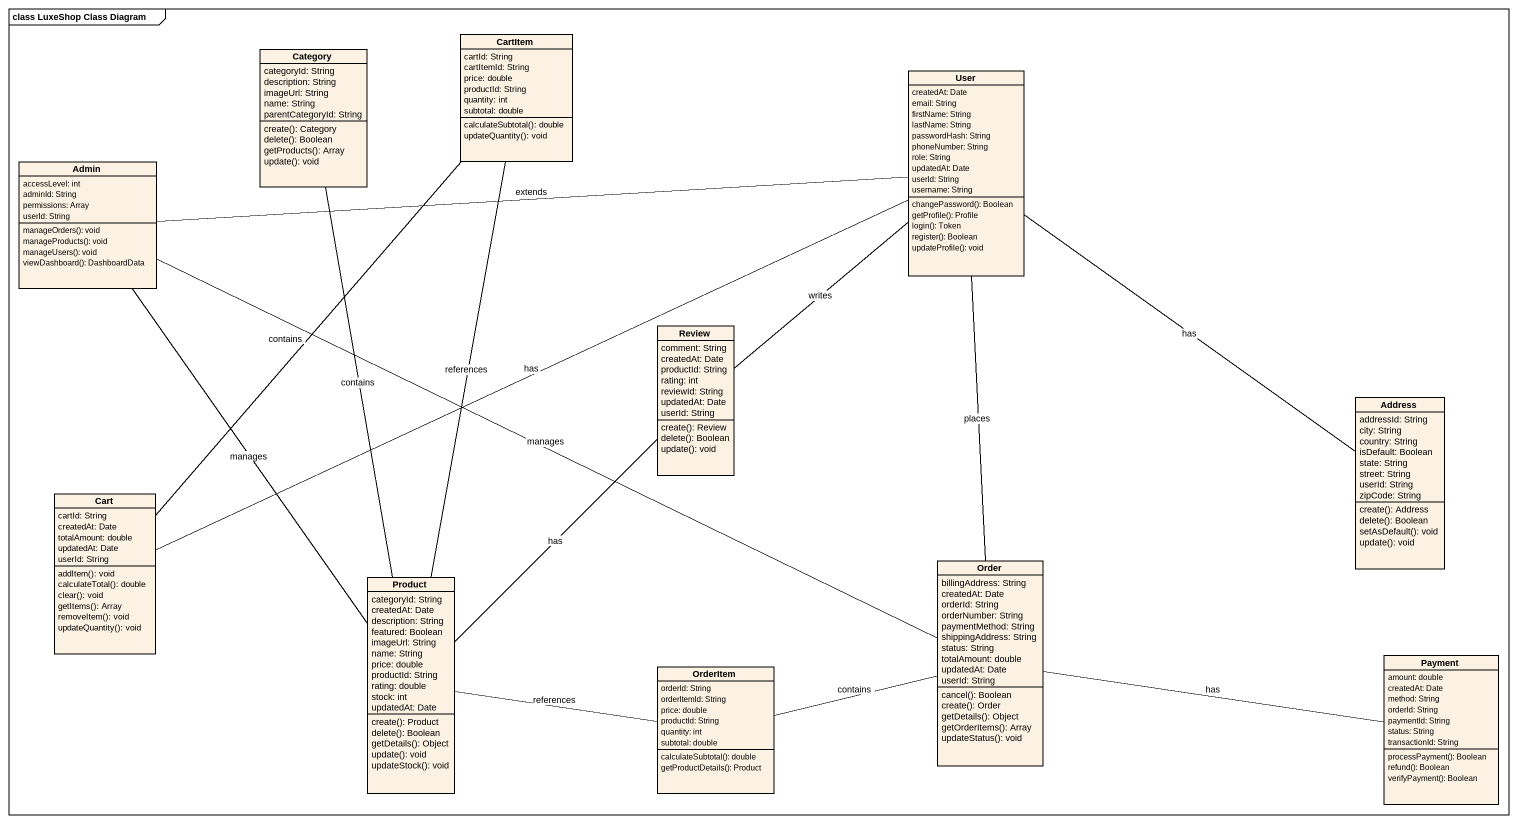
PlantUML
@startuml
mainframe class LuxeShop Class Diagram
hide circle
hide empty members
class CartItem {
  cartId: String
  cartItemId: String
  price: double
  productId: String
  quantity: int
  subtotal: double
  calculateSubtotal(): double
  updateQuantity(): void
}
class Category {
  categoryId: String
  description: String
  imageUrl: String
  name: String
  parentCategoryId: String
  create(): Category
  delete(): Boolean
  getProducts(): Array
  update(): void
}
class User {
  createdAt: Date
  email: String
  firstName: String
  lastName: String
  passwordHash: String
  phoneNumber: String
  role: String
  updatedAt: Date
  userId: String
  username: String
  changePassword(): Boolean
  getProfile(): Profile
  login(): Token
  register(): Boolean
  updateProfile(): void
}
class Admin {
  accessLevel: int
  adminId: String
  permissions: Array
  userId: String
  manageOrders(): void
  manageProducts(): void
  manageUsers(): void
  viewDashboard(): DashboardData
}
class Review {
  comment: String
  createdAt: Date
  productId: String
  rating: int
  reviewId: String
  updatedAt: Date
  userId: String
  create(): Review
  delete(): Boolean
  update(): void
}
class Address {
  addressId: String
  city: String
  country: String
  isDefault: Boolean
  state: String
  street: String
  userId: String
  zipCode: String
  create(): Address
  delete(): Boolean
  setAsDefault(): void
  update(): void
}
class Cart {
  cartId: String
  createdAt: Date
  totalAmount: double
  updatedAt: Date
  userId: String
  addItem(): void
  calculateTotal(): double
  clear(): void
  getItems(): Array
  removeItem(): void
  updateQuantity(): void
}
class Product {
  categoryId: String
  createdAt: Date
  description: String
  featured: Boolean
  imageUrl: String
  name: String
  price: double
  productId: String
  rating: double
  stock: int
  updatedAt: Date
  create(): Product
  delete(): Boolean
  getDetails(): Object
  update(): void
  updateStock(): void
}
class Order {
  billingAddress: String
  createdAt: Date
  orderId: String
  orderNumber: String
  paymentMethod: String
  shippingAddress: String
  status: String
  totalAmount: double
  updatedAt: Date
  userId: String
  cancel(): Boolean
  create(): Order
  getDetails(): Object
  getOrderItems(): Array
  updateStatus(): void
}
class OrderItem {
  orderId: String
  orderItemId: String
  price: double
  productId: String
  quantity: int
  subtotal: double
  calculateSubtotal(): double
  getProductDetails(): Product
}
class Payment {
  amount: double
  createdAt: Date
  method: String
  orderId: String
  paymentId: String
  status: String
  transactionId: String
  processPayment(): Boolean
  refund(): Boolean
  verifyPayment(): Boolean
}
CartItem -- Product : references
Category -- Product : contains
User -- Review : writes
User -- Address : has
User -left- Cart : has
User -- Order : places
Admin -right- User : extends
Admin -- Product : manages
Admin -right- Order : manages
Cart -up- CartItem : contains
Product -up- Review : has
Order -left- OrderItem : contains
Order -right- Payment : has
OrderItem -left- Product : references
@enduml
